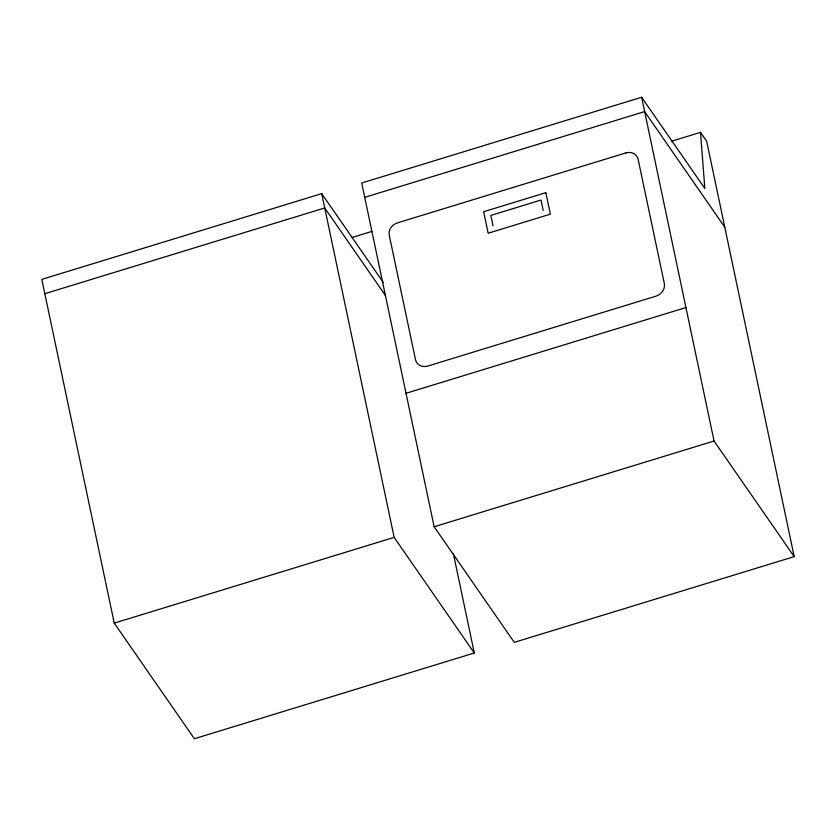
<?xml version="1.0" encoding="UTF-8"?>
<svg xmlns="http://www.w3.org/2000/svg" width="836" height="836" viewBox="0 0 836 836"><rect width="100%" height="100%" fill="white"/><g stroke="black" fill="none" stroke-linecap="round" stroke-linejoin="round"><path stroke-width="1.25" d="M383.442 282.683L321.714 193.638L41.8 279.37L114.239 623.123L194.38 738.731L474.294 653L453.311 553.401M700.505 132.37L704.832 188.466L641.62 97.269L361.706 183L434.145 526.753L514.286 642.361L794.2 556.63L706.671 141.263L700.505 132.37L671.893 141.138M44.82 293.697L324.734 207.965L385.584 295.735M364.726 197.327L644.64 111.585L724.781 227.204M351.987 237.508L371.895 231.405M406.014 393.296L685.938 307.554M114.239 623.123L394.153 537.391L474.294 653M434.145 526.753L714.059 441.021L794.2 556.63M641.62 97.269L714.059 441.021M543.201 210.463L541.007 200.044L490.816 215.416L493.01 225.835M321.714 193.638L394.153 537.391M625.767 152.946L397.685 222.804A10.523 9.165 -34.7 0 0 389.325 235.533L415.482 359.658A11.004 9.583 -34.7 0 0 427.865 366.032L655.947 296.174A11.004 9.583 -34.7 0 0 664.307 283.456L638.14 159.321A11.004 9.583 -34.7 0 0 625.767 152.946M545.845 192.677L483.636 211.727L488.172 233.213L550.37 214.162L545.845 192.677"/></g></svg>
